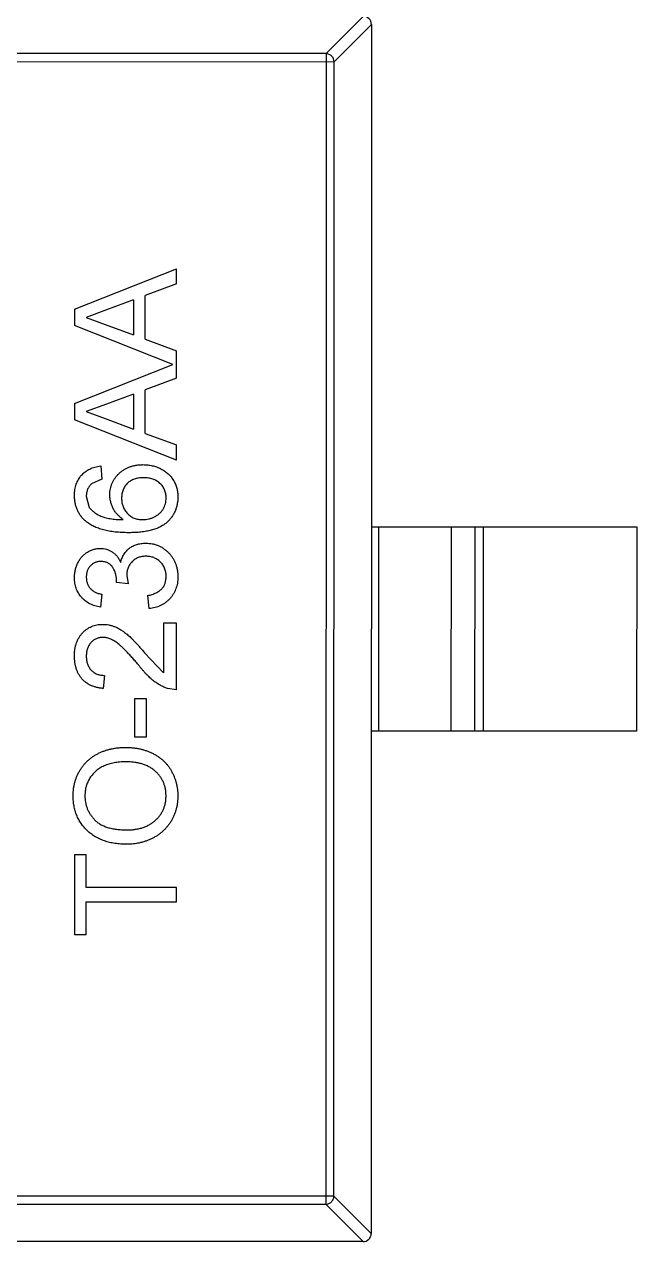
# Model space of a CAD drawing. Header units: inches. Extents: x -29 to 164, y -51 to 83.
# Drawn here: x 154.211 to 155.711, y 24.224 to 27.205 of the extents above; entities that cross this region are included whole.
import ezdxf

# ---------------------------------------------------------------- set-up
doc = ezdxf.new("R2010")
doc.units = ezdxf.units.IN
doc.header["$LTSCALE"] = 1.21
doc.header["$MEASUREMENT"] = 0
doc.layers.get('0').update_dxf_attribs({"linetype": 'CONTINUOUS'})

msp = doc.modelspace()

# ---------------------------------------------------------------- linework, layer by layer
at = {"color": 7, "linetype": 'Continuous'}
for p, q in [((154.9503, 27.1329), (155.0417, 27.2243)), ((155.0614, 27.2046), (154.97, 27.1132)), ((155.0614, 27.2043), (155.0608, 24.2443)), ((154.9503, 27.1329), (153.4725, 27.1332)), ((154.9503, 27.1329), (154.9497, 24.3158)), ((153.4528, 27.1135), (154.97, 27.1132)), ((154.9694, 24.3355), (154.97, 27.1132)), ((154.3341, 26.5072), (154.5841, 26.6064)), ((154.5841, 26.569), (154.5841, 26.6064)), ((154.5841, 26.569), (154.5072, 26.5406)), ((154.4783, 26.53), (154.4126, 26.5057)), ((154.4783, 26.53), (154.4783, 26.4446)), ((154.5071, 26.434), (154.5072, 26.5406)), ((154.3341, 26.5072), (154.3341, 26.4674)), ((154.4126, 26.5057), (154.3629, 26.4873)), ((154.5746, 26.3719), (154.3341, 26.4674)), ((154.3629, 26.4873), (154.4091, 26.4702)), ((154.4091, 26.4702), (154.4783, 26.4446)), ((154.5071, 26.434), (154.5841, 26.4055)), ((154.584, 26.3382), (154.5841, 26.4055)), ((154.334, 26.2764), (154.5746, 26.3719)), ((154.584, 26.3382), (154.5071, 26.3098)), ((154.4783, 26.2992), (154.4126, 26.2749)), ((154.4783, 26.2992), (154.4782, 26.2139)), ((154.5071, 26.2032), (154.5071, 26.3098)), ((154.334, 26.2764), (154.334, 26.2367)), ((154.4126, 26.2749), (154.3629, 26.2565)), ((154.584, 26.1374), (154.334, 26.2367)), ((154.3629, 26.2565), (154.409, 26.2395)), ((154.409, 26.2395), (154.4782, 26.2139)), ((154.5071, 26.2032), (154.584, 26.1748)), ((154.584, 26.1374), (154.584, 26.1748)), ((154.3981, 26.1235), (154.4013, 26.0915)), ((154.4013, 26.0915), (154.3757, 26.0799)), ((154.3628, 26.0493), (154.3702, 26.022)), ((155.0612, 25.9743), (155.7112, 25.9742)), ((155.079, 25.9743), (155.0789, 25.4743)), ((155.2571, 25.4743), (155.2572, 25.9743)), ((155.3151, 25.4743), (155.3152, 25.9743)), ((155.335, 25.9743), (155.3349, 25.4743)), ((155.7112, 25.9742), (155.7111, 25.4742)), ((154.4365, 25.8381), (154.4368, 25.8427)), ((154.4619, 25.8555), (154.4653, 25.8348)), ((154.4653, 25.8348), (154.4365, 25.8381)), ((154.4012, 25.8094), (154.398, 25.7774)), ((154.5166, 25.7741), (154.5134, 25.8062)), ((154.5519, 25.7389), (154.5518, 25.6166)), ((154.5839, 25.7389), (154.5519, 25.7389)), ((154.5839, 25.5754), (154.5839, 25.7389)), ((154.5055, 25.6663), (154.5518, 25.6166)), ((154.4076, 25.6107), (154.4044, 25.5787)), ((154.5839, 25.5754), (154.5616, 25.5788)), ((154.5102, 25.553), (154.4813, 25.553)), ((154.4813, 25.553), (154.4813, 25.46)), ((154.5101, 25.46), (154.5102, 25.553)), ((154.4813, 25.46), (154.5101, 25.46)), ((155.7111, 25.4742), (155.0611, 25.4743)), ((154.3626, 25.1716), (154.3338, 25.1716)), ((154.3338, 25.1716), (154.3338, 24.9761)), ((154.3626, 25.0915), (154.3626, 25.1716)), ((154.5838, 25.0914), (154.3626, 25.0915)), ((154.5838, 25.0562), (154.5838, 25.0914)), ((154.3626, 25.0562), (154.5838, 25.0562)), ((154.3626, 24.9761), (154.3626, 25.0562)), ((154.3338, 24.9761), (154.3626, 24.9761)), ((154.9694, 24.3355), (153.4523, 24.3358)), ((154.9694, 24.3355), (155.0608, 24.244)), ((153.4719, 24.3161), (154.9497, 24.3158)), ((155.0411, 24.2243), (154.9497, 24.3158)), ((155.0408, 24.2243), (153.3808, 24.2247))]:
    msp.add_line(p, q, dxfattribs=at)
for centre, start, end in [((155.0414, 27.2043), 359.988, 89.988), ((155.0408, 24.2443), 269.988, 359.988)]:
    msp.add_arc(centre, 0.02, start, end, dxfattribs=at)
for points, knots in [([(154.97, 27.1132), (154.9699, 27.1158), (154.9688, 27.1208), (154.9644, 27.1273), (154.9579, 27.1317), (154.9528, 27.1328), (154.9503, 27.1329)], [0, 0, 0, 0, 0.249032, 0.5, 0.750968, 1, 1, 1, 1]), ([(154.334, 26.0514), (154.334, 26.0538), (154.3341, 26.0586), (154.3349, 26.0656), (154.3363, 26.0723), (154.3381, 26.0787), (154.3406, 26.0846), (154.3434, 26.0903), (154.3469, 26.0957), (154.3509, 26.1006), (154.3554, 26.1052), (154.3603, 26.1093), (154.3656, 26.1129), (154.3713, 26.116), (154.3774, 26.1186), (154.3839, 26.1208), (154.3909, 26.1224), (154.3957, 26.1232), (154.3981, 26.1235)], [0, 0, 0, 0, 0.068499, 0.134572, 0.198208, 0.259784, 0.319951, 0.379508, 0.438814, 0.498497, 0.558182, 0.617438, 0.677522, 0.737959, 0.80033, 0.86409, 0.930622, 1, 1, 1, 1]), ([(154.4205, 26.0529), (154.4206, 26.0554), (154.4207, 26.0603), (154.4218, 26.0676), (154.4236, 26.0746), (154.426, 26.0814), (154.4293, 26.0877), (154.4332, 26.0939), (154.4378, 26.0997), (154.4431, 26.1052), (154.4489, 26.1103), (154.4552, 26.1147), (154.462, 26.1184), (154.4691, 26.1214), (154.4767, 26.1238), (154.4846, 26.1255), (154.493, 26.1265), (154.4987, 26.1266), (154.5017, 26.1267)], [0, 0, 0, 0, 0.061347, 0.121203, 0.179863, 0.238152, 0.296252, 0.35519, 0.415676, 0.478379, 0.541524, 0.603977, 0.666513, 0.729491, 0.79371, 0.859736, 0.928449, 1, 1, 1, 1]), ([(154.5017, 26.1267), (154.5055, 26.1266), (154.5132, 26.1263), (154.5244, 26.1244), (154.5352, 26.1212), (154.5438, 26.1174), (154.5503, 26.1139), (154.5549, 26.1109), (154.5593, 26.1077), (154.5634, 26.1044), (154.567, 26.1007), (154.5705, 26.0968), (154.5736, 26.0927), (154.5765, 26.0883), (154.579, 26.0837), (154.5812, 26.0791), (154.5831, 26.0742), (154.5845, 26.0692), (154.5858, 26.064), (154.5866, 26.0587), (154.5871, 26.0532), (154.5872, 26.0495), (154.5872, 26.0477)], [0, 0, 0, 0, 0.088899, 0.17544, 0.261633, 0.34801, 0.390819, 0.432814, 0.473776, 0.514166, 0.554107, 0.594121, 0.63362, 0.673585, 0.71348, 0.75336, 0.792891, 0.833007, 0.873643, 0.914893, 0.95695, 1, 1, 1, 1]), ([(154.3757, 26.0799), (154.3746, 26.0789), (154.3726, 26.0768), (154.37, 26.0734), (154.3678, 26.0698), (154.366, 26.0661), (154.3645, 26.0621), (154.3636, 26.058), (154.3629, 26.0537), (154.3629, 26.0508), (154.3628, 26.0493)], [0, 0, 0, 0, 0.128545, 0.252818, 0.375212, 0.497113, 0.618546, 0.742222, 0.869458, 1, 1, 1, 1]), ([(154.5027, 26.0947), (154.5007, 26.0946), (154.4967, 26.0946), (154.491, 26.0939), (154.4856, 26.0929), (154.4805, 26.0913), (154.4758, 26.0895), (154.4714, 26.0871), (154.4673, 26.0843), (154.4636, 26.0811), (154.4602, 26.0776), (154.4573, 26.0737), (154.4548, 26.0695), (154.4528, 26.065), (154.4513, 26.0602), (154.4502, 26.055), (154.4494, 26.0496), (154.4494, 26.0459), (154.4494, 26.044)], [0, 0, 0, 0, 0.072229, 0.141252, 0.207439, 0.270245, 0.331238, 0.391254, 0.450152, 0.509008, 0.567734, 0.625726, 0.683708, 0.742407, 0.803094, 0.865865, 0.931379, 1, 1, 1, 1]), ([(154.5583, 26.0452), (154.5583, 26.047), (154.5582, 26.0505), (154.5575, 26.0556), (154.5563, 26.0605), (154.5547, 26.0651), (154.5526, 26.0695), (154.55, 26.0736), (154.5469, 26.0774), (154.5434, 26.081), (154.5395, 26.0842), (154.5352, 26.087), (154.5307, 26.0894), (154.5257, 26.0913), (154.5204, 26.0928), (154.5148, 26.0939), (154.5088, 26.0946), (154.5047, 26.0946), (154.5027, 26.0947)], [0, 0, 0, 0, 0.063965, 0.124854, 0.184383, 0.242748, 0.2999, 0.357059, 0.415719, 0.475258, 0.535508, 0.596291, 0.657728, 0.721052, 0.786261, 0.853834, 0.925318, 1, 1, 1, 1]), ([(154.3624, 25.9873), (154.3601, 25.9893), (154.3556, 25.9933), (154.3498, 26.0001), (154.3449, 26.0074), (154.3409, 26.0152), (154.3378, 26.0235), (154.3355, 26.0323), (154.3342, 26.0417), (154.3341, 26.0481), (154.334, 26.0514)], [0, 0, 0, 0, 0.125625, 0.247619, 0.368528, 0.488104, 0.609878, 0.735382, 0.864448, 1, 1, 1, 1]), ([(154.4535, 25.9921), (154.4508, 25.994), (154.4456, 25.9977), (154.4388, 26.0042), (154.4331, 26.0113), (154.4285, 26.0191), (154.4249, 26.0272), (154.4224, 26.0356), (154.4208, 26.0442), (154.4206, 26.0499), (154.4205, 26.0529)], [0, 0, 0, 0, 0.13549, 0.265229, 0.390778, 0.51542, 0.638317, 0.759642, 0.878902, 1, 1, 1, 1]), ([(154.3702, 26.022), (154.372, 26.0199), (154.3755, 26.0156), (154.3821, 26.01), (154.3897, 26.005), (154.3969, 26.0013), (154.4033, 25.9987), (154.4087, 25.997), (154.4148, 25.9956), (154.4214, 25.9944), (154.4286, 25.9935), (154.4364, 25.9927), (154.4447, 25.9923), (154.4505, 25.9922), (154.4535, 25.9921)], [0, 0, 0, 0, 0.088609, 0.181893, 0.280787, 0.38702, 0.444107, 0.506454, 0.574396, 0.647656, 0.726426, 0.811458, 0.90278, 1, 1, 1, 1]), ([(154.4494, 26.044), (154.4494, 26.0422), (154.4494, 26.0387), (154.4502, 26.0336), (154.4513, 26.0287), (154.4528, 26.0239), (154.4548, 26.0194), (154.4573, 26.0151), (154.4603, 26.011), (154.4636, 26.0071), (154.4672, 26.0036), (154.4712, 26.0005), (154.4755, 25.9979), (154.48, 25.9957), (154.4849, 25.9941), (154.49, 25.993), (154.4954, 25.9922), (154.4991, 25.9921), (154.501, 25.9921)], [0, 0, 0, 0, 0.064812, 0.127718, 0.189086, 0.249562, 0.309738, 0.370215, 0.431085, 0.493911, 0.55657, 0.617553, 0.678119, 0.739063, 0.801665, 0.864956, 0.93089, 1, 1, 1, 1]), ([(154.5872, 26.0477), (154.5871, 26.0445), (154.5869, 26.0383), (154.5856, 26.0292), (154.5834, 26.0206), (154.5803, 26.0125), (154.5764, 26.0047), (154.5715, 25.9974), (154.5658, 25.9906), (154.5592, 25.9843), (154.5516, 25.9785), (154.5428, 25.9735), (154.5329, 25.9693), (154.5219, 25.9659), (154.5097, 25.9633), (154.4964, 25.9614), (154.482, 25.9603), (154.4721, 25.9601), (154.4669, 25.9601)], [0, 0, 0, 0, 0.056157, 0.110133, 0.162537, 0.213912, 0.265146, 0.31651, 0.369179, 0.423123, 0.479276, 0.538691, 0.601978, 0.670125, 0.74365, 0.82281, 0.908261, 1, 1, 1, 1]), ([(154.501, 25.9921), (154.5035, 25.9922), (154.5085, 25.9924), (154.5159, 25.9937), (154.5231, 25.9959), (154.5301, 25.999), (154.5365, 26.0027), (154.5423, 26.0071), (154.5472, 26.0122), (154.5513, 26.0178), (154.5544, 26.024), (154.5567, 26.0307), (154.5581, 26.0378), (154.5583, 26.0427), (154.5583, 26.0452)], [0, 0, 0, 0, 0.086177, 0.171222, 0.257573, 0.34515, 0.431508, 0.513644, 0.593539, 0.672806, 0.752058, 0.831493, 0.913823, 1, 1, 1, 1]), ([(154.4669, 25.9601), (154.464, 25.9601), (154.4582, 25.9601), (154.4497, 25.9605), (154.4414, 25.9609), (154.4335, 25.9617), (154.4259, 25.9626), (154.4186, 25.9639), (154.4116, 25.9652), (154.4049, 25.9668), (154.3985, 25.9686), (154.3924, 25.9707), (154.3866, 25.9729), (154.3812, 25.9753), (154.376, 25.978), (154.3712, 25.9809), (154.3666, 25.9839), (154.3638, 25.9862), (154.3624, 25.9873)], [0, 0, 0, 0, 0.080034, 0.157854, 0.232564, 0.304731, 0.374384, 0.441663, 0.506048, 0.568692, 0.628715, 0.687238, 0.743227, 0.797567, 0.850239, 0.901629, 0.951067, 1, 1, 1, 1]), ([(154.4471, 25.8875), (154.4475, 25.8893), (154.4484, 25.8928), (154.4503, 25.8979), (154.4524, 25.9026), (154.4549, 25.9071), (154.4577, 25.9112), (154.4609, 25.9152), (154.4645, 25.9187), (154.4683, 25.922), (154.4725, 25.9249), (154.4769, 25.9274), (154.4816, 25.9296), (154.4865, 25.9314), (154.4917, 25.9327), (154.4972, 25.9337), (154.5029, 25.9343), (154.5068, 25.9344), (154.5087, 25.9344)], [0, 0, 0, 0, 0.065828, 0.128938, 0.190858, 0.251186, 0.310974, 0.37005, 0.429672, 0.489507, 0.549975, 0.610075, 0.670915, 0.732909, 0.796711, 0.861825, 0.929892, 1, 1, 1, 1]), ([(154.5087, 25.9344), (154.5114, 25.9343), (154.5167, 25.9342), (154.5245, 25.9331), (154.5319, 25.9312), (154.5391, 25.9286), (154.5459, 25.9254), (154.5525, 25.9213), (154.5586, 25.9165), (154.5645, 25.9111), (154.5698, 25.9051), (154.5744, 25.8987), (154.5784, 25.8918), (154.5816, 25.8846), (154.5841, 25.877), (154.5859, 25.869), (154.5869, 25.8606), (154.5871, 25.8548), (154.5871, 25.8519)], [0, 0, 0, 0, 0.063503, 0.124805, 0.18492, 0.244376, 0.303775, 0.364133, 0.425376, 0.488388, 0.551743, 0.61386, 0.67564, 0.737737, 0.800417, 0.864658, 0.930985, 1, 1, 1, 1]), ([(154.3339, 25.8505), (154.334, 25.8538), (154.3343, 25.8602), (154.3359, 25.8696), (154.3386, 25.8786), (154.3424, 25.8871), (154.347, 25.895), (154.3525, 25.902), (154.3588, 25.908), (154.3659, 25.9129), (154.3734, 25.9167), (154.3812, 25.9196), (154.3893, 25.9213), (154.3948, 25.9215), (154.3975, 25.9216)], [0, 0, 0, 0, 0.092054, 0.181008, 0.26913, 0.357137, 0.443549, 0.526433, 0.607453, 0.688385, 0.767854, 0.845531, 0.922529, 1, 1, 1, 1]), ([(154.3975, 25.9216), (154.4001, 25.9215), (154.4052, 25.9213), (154.4127, 25.9196), (154.4198, 25.9169), (154.4265, 25.9131), (154.4328, 25.9083), (154.4383, 25.9023), (154.4432, 25.8954), (154.4458, 25.8902), (154.4471, 25.8875)], [0, 0, 0, 0, 0.121951, 0.240787, 0.35855, 0.479066, 0.601519, 0.727551, 0.859932, 1, 1, 1, 1]), ([(154.5085, 25.9024), (154.5068, 25.9023), (154.5036, 25.9022), (154.4988, 25.9016), (154.4943, 25.9006), (154.49, 25.8991), (154.486, 25.8973), (154.4821, 25.895), (154.4785, 25.8923), (154.4751, 25.8892), (154.472, 25.8858), (154.4693, 25.8821), (154.467, 25.8782), (154.4652, 25.8741), (154.4637, 25.8698), (154.4627, 25.8652), (154.4621, 25.8604), (154.462, 25.8572), (154.4619, 25.8555)], [0, 0, 0, 0, 0.067051, 0.13118, 0.193722, 0.254499, 0.314763, 0.375117, 0.436023, 0.498297, 0.560571, 0.621619, 0.681973, 0.742853, 0.804272, 0.867473, 0.932273, 1, 1, 1, 1]), ([(154.5583, 25.8531), (154.5583, 25.8549), (154.5582, 25.8584), (154.5575, 25.8636), (154.5564, 25.8686), (154.5548, 25.8732), (154.5528, 25.8775), (154.5503, 25.8816), (154.5474, 25.8854), (154.544, 25.8889), (154.5403, 25.8921), (154.5364, 25.8948), (154.5323, 25.8971), (154.528, 25.8991), (154.5234, 25.9005), (154.5186, 25.9016), (154.5136, 25.9023), (154.5102, 25.9023), (154.5085, 25.9024)], [0, 0, 0, 0, 0.069461, 0.135658, 0.19962, 0.261651, 0.322053, 0.38234, 0.443223, 0.50493, 0.56682, 0.6276, 0.687476, 0.747351, 0.808174, 0.870133, 0.933721, 1, 1, 1, 1]), ([(154.3985, 25.8896), (154.3973, 25.8895), (154.3948, 25.8895), (154.3911, 25.889), (154.3877, 25.8881), (154.3844, 25.887), (154.3813, 25.8855), (154.3783, 25.8836), (154.3755, 25.8814), (154.3729, 25.8789), (154.3705, 25.8762), (154.3685, 25.8732), (154.3667, 25.8701), (154.3653, 25.8667), (154.3642, 25.8632), (154.3634, 25.8595), (154.3629, 25.8556), (154.3628, 25.8529), (154.3628, 25.8515)], [0, 0, 0, 0, 0.065093, 0.127304, 0.188122, 0.247131, 0.306077, 0.365678, 0.426103, 0.487841, 0.550317, 0.611805, 0.672737, 0.734883, 0.79768, 0.862475, 0.929775, 1, 1, 1, 1]), ([(154.4368, 25.8427), (154.4367, 25.8456), (154.4365, 25.8514), (154.4347, 25.8598), (154.4318, 25.8678), (154.4284, 25.874), (154.4251, 25.8786), (154.4222, 25.8815), (154.4191, 25.8841), (154.4155, 25.886), (154.4118, 25.8877), (154.4076, 25.8887), (154.4032, 25.8895), (154.4001, 25.8895), (154.3985, 25.8896)], [0, 0, 0, 0, 0.129789, 0.254605, 0.378435, 0.50292, 0.565018, 0.624848, 0.683448, 0.742765, 0.802757, 0.86522, 0.930779, 1, 1, 1, 1]), ([(154.398, 25.7774), (154.3955, 25.7779), (154.3907, 25.7789), (154.3837, 25.7809), (154.3771, 25.7833), (154.3709, 25.7862), (154.3652, 25.7895), (154.3599, 25.7933), (154.3551, 25.7975), (154.3506, 25.8022), (154.3467, 25.8071), (154.3433, 25.8125), (154.3404, 25.8181), (154.338, 25.824), (154.3362, 25.8302), (154.3349, 25.8367), (154.3341, 25.8435), (154.334, 25.8481), (154.3339, 25.8505)], [0, 0, 0, 0, 0.071036, 0.139343, 0.204958, 0.268332, 0.330129, 0.390664, 0.450861, 0.510587, 0.570374, 0.629455, 0.687994, 0.747581, 0.807839, 0.870034, 0.93381, 1, 1, 1, 1]), ([(154.3628, 25.8515), (154.3629, 25.8488), (154.3631, 25.8436), (154.365, 25.8362), (154.368, 25.8295), (154.3715, 25.8245), (154.3749, 25.821), (154.3778, 25.8186), (154.381, 25.8164), (154.3844, 25.8145), (154.3882, 25.8129), (154.3923, 25.8114), (154.3966, 25.8103), (154.3997, 25.8097), (154.4012, 25.8094)], [0, 0, 0, 0, 0.127797, 0.246795, 0.362284, 0.477652, 0.536237, 0.59559, 0.656344, 0.719085, 0.784349, 0.852876, 0.924551, 1, 1, 1, 1]), ([(154.5134, 25.8062), (154.5153, 25.8066), (154.5191, 25.8074), (154.5244, 25.809), (154.5294, 25.8107), (154.5338, 25.8128), (154.538, 25.8148), (154.5416, 25.8172), (154.5449, 25.8198), (154.5478, 25.8225), (154.5503, 25.8255), (154.5525, 25.8287), (154.5543, 25.8322), (154.5557, 25.8359), (154.5569, 25.8399), (154.5577, 25.844), (154.5582, 25.8485), (154.5583, 25.8515), (154.5583, 25.8531)], [0, 0, 0, 0, 0.082566, 0.15976, 0.233155, 0.301356, 0.365752, 0.426437, 0.484185, 0.539549, 0.593156, 0.647048, 0.701446, 0.757, 0.81384, 0.873058, 0.934963, 1, 1, 1, 1]), ([(154.5871, 25.8519), (154.5871, 25.8493), (154.587, 25.8441), (154.586, 25.8365), (154.5845, 25.8293), (154.5823, 25.8224), (154.5796, 25.8159), (154.5761, 25.8097), (154.5722, 25.8038), (154.5676, 25.7983), (154.5625, 25.7933), (154.557, 25.7888), (154.5512, 25.785), (154.545, 25.7816), (154.5384, 25.7788), (154.5314, 25.7767), (154.5242, 25.7751), (154.5192, 25.7745), (154.5166, 25.7741)], [0, 0, 0, 0, 0.067794, 0.133464, 0.196934, 0.258481, 0.319787, 0.380431, 0.44099, 0.502867, 0.564806, 0.625526, 0.685604, 0.746041, 0.807347, 0.869717, 0.93379, 1, 1, 1, 1]), ([(154.3339, 25.6588), (154.3339, 25.6617), (154.334, 25.6673), (154.335, 25.6755), (154.3366, 25.6833), (154.3387, 25.6906), (154.3415, 25.6974), (154.345, 25.7038), (154.349, 25.7097), (154.3536, 25.715), (154.3587, 25.7199), (154.3642, 25.7241), (154.3699, 25.7277), (154.3759, 25.7307), (154.3822, 25.7329), (154.3889, 25.7345), (154.3958, 25.7356), (154.4005, 25.7357), (154.4029, 25.7357)], [0, 0, 0, 0, 0.074712, 0.145539, 0.213339, 0.278615, 0.342094, 0.40389, 0.465063, 0.526577, 0.587328, 0.64638, 0.704345, 0.761672, 0.819418, 0.878039, 0.937796, 1, 1, 1, 1]), ([(154.4029, 25.7357), (154.4054, 25.7356), (154.4103, 25.7355), (154.4178, 25.7344), (154.4251, 25.7326), (154.4324, 25.7301), (154.4398, 25.7268), (154.4473, 25.7226), (154.455, 25.7173), (154.4615, 25.7123), (154.467, 25.7076), (154.4715, 25.7035), (154.4762, 25.6987), (154.4815, 25.6934), (154.487, 25.6874), (154.4929, 25.681), (154.4991, 25.6738), (154.5033, 25.6689), (154.5055, 25.6663)], [0, 0, 0, 0, 0.057945, 0.116018, 0.174826, 0.234683, 0.296827, 0.364061, 0.436192, 0.51426, 0.556976, 0.604856, 0.657675, 0.715751, 0.77884, 0.847501, 0.921228, 1, 1, 1, 1]), ([(154.4032, 25.7037), (154.4018, 25.7036), (154.3991, 25.7036), (154.395, 25.7029), (154.3911, 25.702), (154.3875, 25.7005), (154.3839, 25.6988), (154.3806, 25.6966), (154.3774, 25.694), (154.3744, 25.6911), (154.3716, 25.6878), (154.3693, 25.6842), (154.3672, 25.6805), (154.3656, 25.6765), (154.3643, 25.6722), (154.3634, 25.6677), (154.3629, 25.663), (154.3628, 25.6597), (154.3627, 25.6581)], [0, 0, 0, 0, 0.061762, 0.121174, 0.179421, 0.236843, 0.294322, 0.353191, 0.412721, 0.474522, 0.537057, 0.599591, 0.662367, 0.725246, 0.790316, 0.857724, 0.927232, 1, 1, 1, 1]), ([(154.4904, 25.6364), (154.4877, 25.6396), (154.4825, 25.6458), (154.4747, 25.6546), (154.4676, 25.6626), (154.4608, 25.6697), (154.4545, 25.676), (154.4488, 25.6814), (154.4435, 25.6861), (154.4387, 25.69), (154.434, 25.6933), (154.4295, 25.696), (154.425, 25.6984), (154.4206, 25.7003), (154.4162, 25.7018), (154.4118, 25.7028), (154.4075, 25.7035), (154.4046, 25.7036), (154.4032, 25.7037)], [0, 0, 0, 0, 0.11141, 0.214526, 0.309417, 0.396087, 0.474284, 0.544374, 0.60642, 0.660582, 0.709794, 0.756451, 0.800767, 0.843168, 0.884295, 0.923885, 0.962359, 1, 1, 1, 1]), ([(154.4044, 25.5787), (154.4016, 25.579), (154.3962, 25.5796), (154.3883, 25.5812), (154.381, 25.5834), (154.3741, 25.5861), (154.3678, 25.5895), (154.3619, 25.5932), (154.3567, 25.5977), (154.3518, 25.6026), (154.3476, 25.6081), (154.3439, 25.614), (154.3408, 25.6204), (154.3383, 25.6272), (154.3363, 25.6345), (154.3349, 25.6422), (154.3341, 25.6503), (154.334, 25.6559), (154.3339, 25.6588)], [0, 0, 0, 0, 0.070675, 0.137493, 0.201473, 0.262869, 0.32255, 0.380737, 0.43822, 0.495487, 0.553484, 0.611346, 0.670644, 0.731587, 0.794183, 0.859445, 0.928208, 1, 1, 1, 1]), ([(154.3627, 25.6581), (154.3628, 25.6564), (154.3629, 25.653), (154.3634, 25.648), (154.3643, 25.6433), (154.3656, 25.6388), (154.3673, 25.6346), (154.3694, 25.6307), (154.3718, 25.627), (154.3746, 25.6237), (154.3777, 25.6207), (154.3811, 25.618), (154.3848, 25.6158), (154.3888, 25.614), (154.3931, 25.6125), (154.3977, 25.6115), (154.4026, 25.6109), (154.4059, 25.6108), (154.4076, 25.6107)], [0, 0, 0, 0, 0.070696, 0.138358, 0.20337, 0.2657, 0.327256, 0.386512, 0.445858, 0.505173, 0.56378, 0.622343, 0.680824, 0.739795, 0.800801, 0.864239, 0.930631, 1, 1, 1, 1]), ([(154.5616, 25.5788), (154.5587, 25.5798), (154.5528, 25.582), (154.5441, 25.5864), (154.5356, 25.5915), (154.5286, 25.5965), (154.5231, 25.6011), (154.5187, 25.605), (154.5143, 25.6092), (154.5097, 25.6139), (154.505, 25.619), (154.5002, 25.6244), (154.4953, 25.6302), (154.4921, 25.6343), (154.4904, 25.6364)], [0, 0, 0, 0, 0.100388, 0.204407, 0.310686, 0.422157, 0.480685, 0.543238, 0.6095, 0.679555, 0.753841, 0.831641, 0.913813, 1, 1, 1, 1]), ([(154.3306, 25.316), (154.3307, 25.3188), (154.3308, 25.3244), (154.3315, 25.3327), (154.3328, 25.3408), (154.3346, 25.3486), (154.337, 25.3563), (154.3397, 25.3638), (154.3431, 25.3709), (154.347, 25.3779), (154.3513, 25.3846), (154.356, 25.3909), (154.3611, 25.3968), (154.3666, 25.4023), (154.3726, 25.4073), (154.3789, 25.412), (154.3857, 25.4162), (154.3928, 25.42), (154.4002, 25.4234), (154.4079, 25.4263), (154.4159, 25.4288), (154.4241, 25.4309), (154.4325, 25.4324), (154.4412, 25.4336), (154.4502, 25.4342), (154.4562, 25.4344), (154.4592, 25.4344)], [0, 0, 0, 0, 0.043099, 0.085587, 0.126908, 0.167967, 0.20845, 0.249025, 0.289281, 0.33001, 0.370598, 0.410466, 0.450033, 0.489688, 0.529116, 0.569037, 0.609703, 0.650759, 0.692509, 0.734219, 0.776707, 0.819552, 0.863351, 0.907839, 0.953334, 1, 1, 1, 1]), ([(154.4592, 25.4344), (154.4624, 25.4344), (154.4685, 25.4343), (154.4776, 25.4336), (154.4864, 25.4323), (154.4949, 25.4307), (154.5033, 25.4285), (154.5113, 25.4259), (154.5192, 25.4228), (154.5267, 25.4193), (154.5339, 25.4153), (154.5407, 25.4109), (154.547, 25.406), (154.5529, 25.4009), (154.5583, 25.3952), (154.5633, 25.3892), (154.5678, 25.3828), (154.5718, 25.376), (154.5754, 25.369), (154.5785, 25.3618), (154.5812, 25.3545), (154.5833, 25.347), (154.585, 25.3394), (154.5862, 25.3317), (154.5869, 25.3238), (154.587, 25.3185), (154.587, 25.3158)], [0, 0, 0, 0, 0.04756, 0.093962, 0.139112, 0.183626, 0.227457, 0.270703, 0.313611, 0.35626, 0.398366, 0.439557, 0.480045, 0.519888, 0.559658, 0.599421, 0.639208, 0.679668, 0.72002, 0.759859, 0.79956, 0.839199, 0.878956, 0.918794, 0.959083, 1, 1, 1, 1]), ([(154.459, 25.3992), (154.4565, 25.3991), (154.4517, 25.3991), (154.4445, 25.3985), (154.4376, 25.3978), (154.4309, 25.3967), (154.4245, 25.3953), (154.4182, 25.3936), (154.4123, 25.3915), (154.4066, 25.3892), (154.4011, 25.3865), (154.396, 25.3836), (154.3912, 25.3803), (154.3866, 25.3768), (154.3825, 25.3729), (154.3786, 25.3688), (154.375, 25.3644), (154.3718, 25.3597), (154.3689, 25.3548), (154.3664, 25.3497), (154.3642, 25.3445), (154.3625, 25.3391), (154.3612, 25.3336), (154.3601, 25.3279), (154.3596, 25.3221), (154.3595, 25.3182), (154.3595, 25.3162)], [0, 0, 0, 0, 0.050852, 0.099752, 0.147438, 0.194086, 0.239171, 0.28334, 0.326577, 0.368936, 0.410572, 0.451051, 0.490877, 0.530044, 0.568937, 0.607578, 0.64642, 0.685679, 0.724799, 0.763513, 0.802173, 0.84074, 0.879649, 0.919071, 0.959098, 1, 1, 1, 1]), ([(154.5582, 25.3157), (154.5581, 25.3186), (154.558, 25.3245), (154.5567, 25.333), (154.5547, 25.3411), (154.5519, 25.3489), (154.5482, 25.3562), (154.5438, 25.3632), (154.5384, 25.3696), (154.5324, 25.3758), (154.5256, 25.3813), (154.5181, 25.3861), (154.5099, 25.3901), (154.501, 25.3935), (154.4914, 25.396), (154.4812, 25.3979), (154.4703, 25.399), (154.4628, 25.3991), (154.459, 25.3992)], [0, 0, 0, 0, 0.061055, 0.119545, 0.176806, 0.232956, 0.288583, 0.344667, 0.401662, 0.46054, 0.520477, 0.581213, 0.643431, 0.707961, 0.775371, 0.846414, 0.921152, 1, 1, 1, 1]), ([(154.4621, 25.1972), (154.4571, 25.1973), (154.4473, 25.1975), (154.4331, 25.1991), (154.4197, 25.2016), (154.4072, 25.2053), (154.3955, 25.21), (154.3846, 25.2156), (154.3746, 25.2225), (154.3654, 25.2302), (154.3573, 25.2388), (154.3501, 25.248), (154.3441, 25.2579), (154.3391, 25.2683), (154.3353, 25.2794), (154.3326, 25.2911), (154.3309, 25.3033), (154.3307, 25.3117), (154.3306, 25.316)], [0, 0, 0, 0, 0.075226, 0.146575, 0.2145, 0.27953, 0.342403, 0.403496, 0.463762, 0.523864, 0.583252, 0.641302, 0.698898, 0.756295, 0.814628, 0.874325, 0.935783, 1, 1, 1, 1]), ([(154.3595, 25.3162), (154.3595, 25.3134), (154.3596, 25.3078), (154.3609, 25.2997), (154.3627, 25.2918), (154.3652, 25.2842), (154.3686, 25.277), (154.3728, 25.2701), (154.3776, 25.2634), (154.3831, 25.257), (154.3895, 25.2511), (154.3971, 25.2461), (154.4056, 25.2419), (154.4151, 25.2384), (154.4255, 25.2357), (154.437, 25.2339), (154.4494, 25.2327), (154.458, 25.2326), (154.4625, 25.2325)], [0, 0, 0, 0, 0.055943, 0.110382, 0.164048, 0.216759, 0.269601, 0.323009, 0.377581, 0.433449, 0.490922, 0.550625, 0.613117, 0.679861, 0.751358, 0.828261, 0.910795, 1, 1, 1, 1]), ([(154.587, 25.3158), (154.587, 25.3129), (154.5869, 25.3072), (154.5861, 25.2988), (154.5848, 25.2906), (154.5829, 25.2826), (154.5805, 25.2749), (154.5776, 25.2674), (154.5742, 25.2602), (154.5702, 25.2532), (154.5658, 25.2465), (154.561, 25.2402), (154.5558, 25.2344), (154.5501, 25.229), (154.5442, 25.2239), (154.5378, 25.2193), (154.5311, 25.2151), (154.524, 25.2114), (154.5167, 25.208), (154.5092, 25.2052), (154.5016, 25.2027), (154.4939, 25.2007), (154.4861, 25.1991), (154.4782, 25.1981), (154.4702, 25.1973), (154.4648, 25.1973), (154.4621, 25.1972)], [0, 0, 0, 0, 0.044697, 0.088534, 0.131409, 0.173814, 0.215715, 0.257247, 0.298848, 0.340604, 0.382029, 0.42297, 0.463632, 0.504048, 0.544591, 0.584964, 0.626265, 0.667979, 0.709943, 0.751382, 0.792619, 0.833948, 0.875008, 0.916446, 0.957907, 1, 1, 1, 1]), ([(154.4625, 25.2325), (154.4661, 25.2325), (154.4732, 25.2326), (154.4834, 25.2338), (154.4931, 25.2357), (154.5022, 25.2382), (154.5107, 25.2416), (154.5186, 25.2456), (154.526, 25.2505), (154.5326, 25.256), (154.5386, 25.2621), (154.5439, 25.2686), (154.5483, 25.2756), (154.5519, 25.2828), (154.5547, 25.2905), (154.5567, 25.2986), (154.558, 25.307), (154.5581, 25.3127), (154.5582, 25.3157)], [0, 0, 0, 0, 0.075964, 0.148125, 0.217201, 0.2833, 0.347202, 0.4093, 0.470426, 0.531588, 0.591739, 0.650258, 0.707303, 0.764208, 0.821148, 0.879119, 0.938423, 1, 1, 1, 1]), ([(154.9497, 24.3158), (154.9522, 24.3158), (154.9573, 24.317), (154.9638, 24.3214), (154.9682, 24.3278), (154.9693, 24.3329), (154.9694, 24.3355)], [0, 0, 0, 0, 0.249032, 0.5, 0.750968, 1, 1, 1, 1])]:
    msp.add_open_spline(points, degree=3, knots=knots, dxfattribs=at)

doc.saveas('drawing.dxf')
